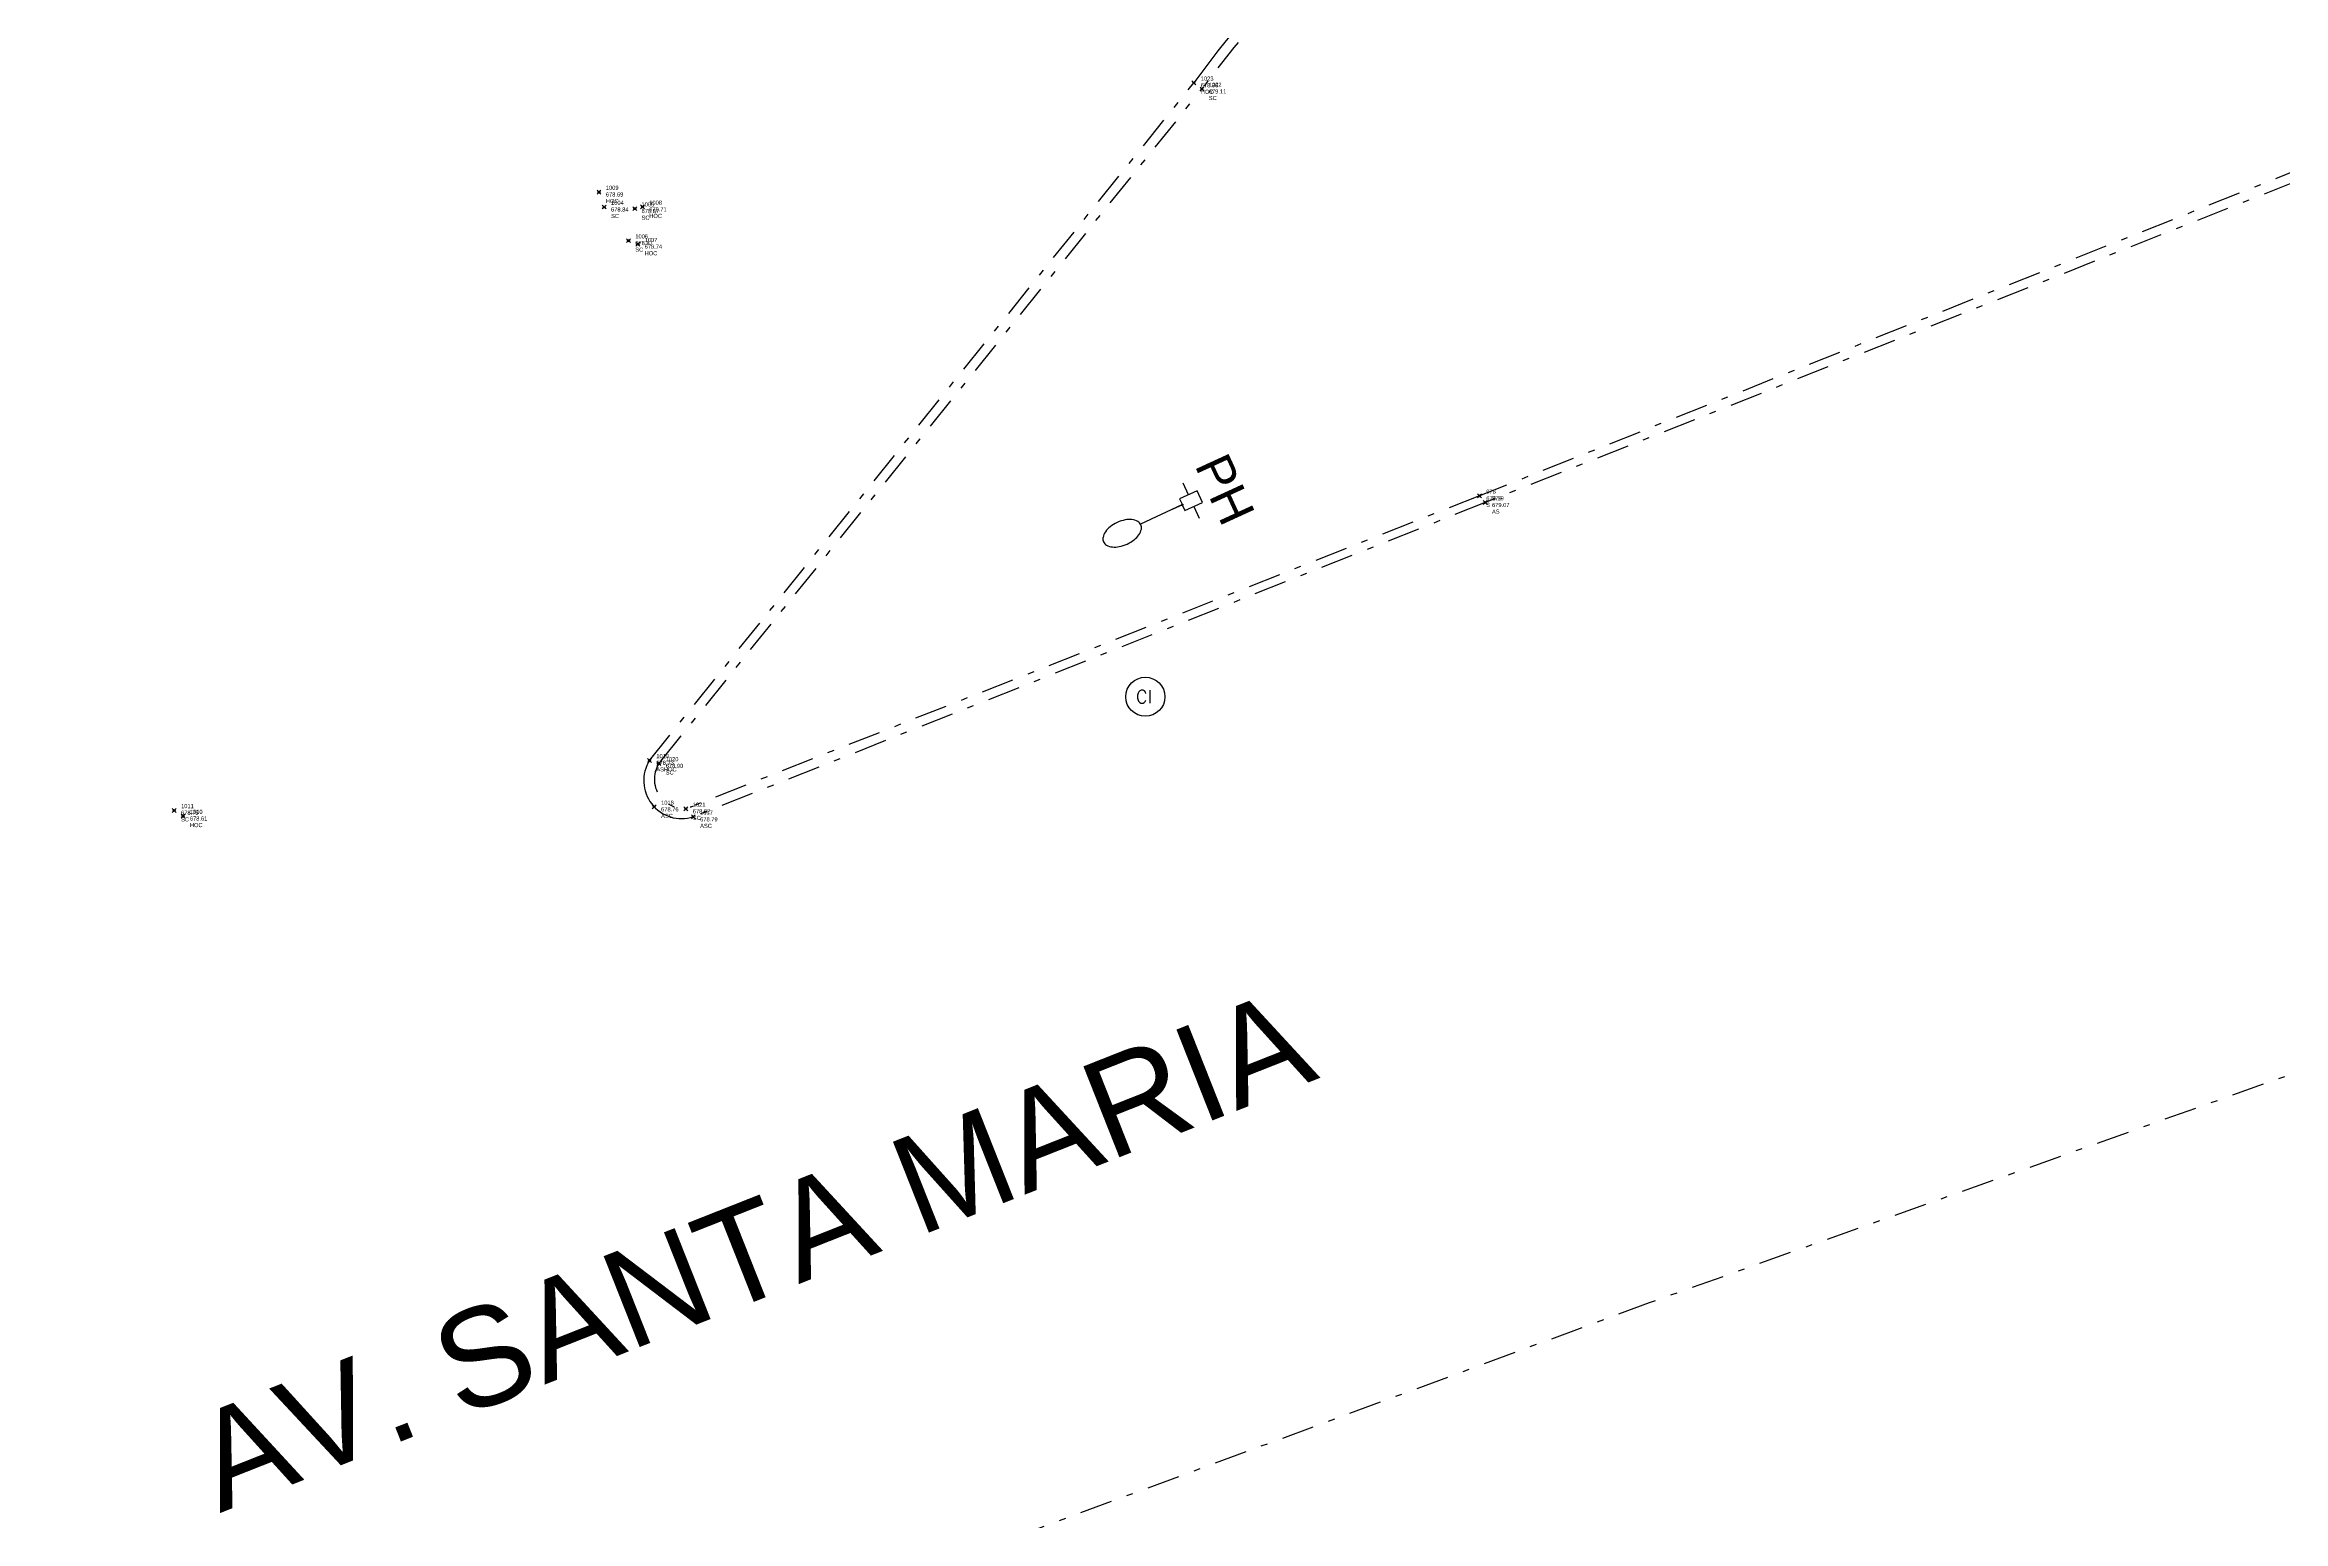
# Model space of a CAD drawing. Extents: x 352140 to 354978, y 6304672 to 6307963.
# Drawn here: x 352648.15 to 352682.49, y 6305451.52 to 6305474.17 of the extents above; entities that cross this region are included whole.
import ezdxf

# ---------------------------------------------------------------- set-up
doc = ezdxf.new("R2010")
doc.units = 0
doc.header["$PDMODE"] = 35
doc.header["$PDSIZE"] = 0.03
doc.linetypes.add('JPG_DASHDOT', pattern=[1, 0.5, -0.25, 0, -0.25])
doc.layers.get('0').update_dxf_attribs({"linetype": 'CONTINUOUS'})
for name, color, linetype in [('1-CALLE_NOMBRE', 6, 'CONTINUOUS'), ('1-PAVIMENTO', 161, 'CONTINUOUS'), ('2-ACHURADO JARDINERA', 252, 'CONTINUOUS'), ('2-ACHURADO VEREDA', 252, 'CONTINUOUS'), ('TOP-URB-SOLERAS', 2, 'JPG_DASHDOT'), ('TOP-URB-SOLERAS -PAV', 2, 'JPG_DASHDOT'), ('V-NODE - 2013', 4, 'CONTINUOUS'), ('V-NODE-TEXT 2013', 2, 'CONTINUOUS'), ('Z-CI', 253, 'CONTINUOUS'), ('Z-PHL', 253, 'CONTINUOUS')]:
    doc.layers.add(name, color=color, linetype=linetype)
doc.styles.add('A', font='arial.ttf', dxfattribs={"height": 2})
doc.styles.add('ROMANS', font='romans.shx', dxfattribs={"width": 0.75})

# ---------------------------------------------------------------- blocks, each defined once
blk = doc.blocks.new('CI')
at = {"layer": 'Z-CI'}
blk.add_circle((0, 0), 1.2, dxfattribs=at)
at = {"layer": 'Z-CI', "style": 'ROMANS'}
blk.add_text('CI', height=0.8, rotation=360, dxfattribs=at).set_placement((-0.58, -0.4))
blk = doc.blocks.new('PHL')
at = {"layer": 'Z-PHL'}
for p, q in [((-0.098, 0.148), (-0.295, 0.148)), ((-0.098, 0.295), (-0.098, 0)), ((0.098, 0.295), (-0.098, 0.295)), ((-0.098, 0), (-0.01, 0)), ((0.01, 0), (0.098, 0)), ((0.098, 0), (0.098, 0.295)), ((0.098, 0.148), (0.295, 0.148)), ((0, -0.005), (0, -0.708)), ((0, -0.01), (0, -0.197))]:
    blk.add_line(p, q, dxfattribs=at)
blk.add_circle((0, 0), 0.00984, dxfattribs=at)
for centre, radius, start, end in [((0.373, -1.021), 0.543, 166.5212, 180), ((0.373, -1.021), 0.543, 180, 193.4788), ((0.195, -0.978), 0.36, 149.944, 166.5212), ((0.083, -0.913), 0.23, 125.5959, 149.944), ((0.013, -0.815), 0.11, 90, 125.5959), ((0.013, -0.815), 0.11, 54.4041, 90), ((-0.057, -0.913), 0.23, 30.056, 54.4041), ((-0.17, -0.978), 0.36, 13.4788, 30.056), ((-0.348, -1.021), 0.543, 360, 13.4788), ((-0.348, -1.021), 0.543, 346.5212, 0), ((0.195, -1.063), 0.36, 193.4788, 210.056), ((0.083, -1.128), 0.23, 210.056, 234.4041), ((0.013, -1.226), 0.11, 234.4041, 270), ((0.013, -1.226), 0.11, 270, 305.5959), ((-0.057, -1.128), 0.23, 305.5959, 329.944), ((-0.17, -1.063), 0.36, 329.944, 346.5212)]:
    blk.add_arc(centre, radius, start, end, dxfattribs=at)
at = {"layer": 'Z-PHL', "style": 'A'}
blk.add_text('PH', height=0.55, dxfattribs=at).set_placement((-0.475, 0.421))
blk = doc.blocks.new('*U484', base_point=(352656.731, 6305471.684))
at = {"layer": 'V-NODE - 2013', "lineweight": -2}
blk.add_point((352656.731, 6305471.684), dxfattribs=at)
at = {"layer": 'V-NODE-TEXT 2013', "linetype": 'ByBlock', "char_height": 0.0635}
for s, insert, attachment_point in [('678.84', (352656.836, 6305471.679), 1), ('1004', (352656.836, 6305471.717), 7), ('SC', (352656.836, 6305471.578), 1)]:
    blk.add_mtext(s, dxfattribs=dict(at, insert=insert, attachment_point=attachment_point))
blk = doc.blocks.new('*U485', base_point=(352657.199, 6305471.659))
at = {"layer": 'V-NODE - 2013', "lineweight": -2}
blk.add_point((352657.199, 6305471.659), dxfattribs=at)
at = {"layer": 'V-NODE-TEXT 2013', "linetype": 'ByBlock', "char_height": 0.0635}
for s, insert, attachment_point in [('1005', (352657.304, 6305471.692), 7), ('SC', (352657.304, 6305471.553), 1), ('678.87', (352657.304, 6305471.654), 1)]:
    blk.add_mtext(s, dxfattribs=dict(at, insert=insert, attachment_point=attachment_point))
blk = doc.blocks.new('*U486', base_point=(352657.103, 6305471.168))
at = {"layer": 'V-NODE - 2013', "lineweight": -2}
blk.add_point((352657.103, 6305471.168), dxfattribs=at)
at = {"layer": 'V-NODE-TEXT 2013', "linetype": 'ByBlock', "char_height": 0.0635}
for s, insert, attachment_point in [('SC', (352657.208, 6305471.062), 1), ('678.87', (352657.208, 6305471.163), 1), ('1006', (352657.208, 6305471.201), 7)]:
    blk.add_mtext(s, dxfattribs=dict(at, insert=insert, attachment_point=attachment_point))
blk = doc.blocks.new('*U487', base_point=(352650.134, 6305462.425))
at = {"layer": 'V-NODE - 2013', "lineweight": -2}
blk.add_point((352650.134, 6305462.425), dxfattribs=at)
at = {"layer": 'V-NODE-TEXT 2013', "linetype": 'ByBlock', "char_height": 0.0635}
for s, insert, attachment_point in [('678.75', (352650.239, 6305462.42), 1), ('1011', (352650.239, 6305462.458), 7), ('SC', (352650.239, 6305462.319), 1)]:
    blk.add_mtext(s, dxfattribs=dict(at, insert=insert, attachment_point=attachment_point))
blk = doc.blocks.new('*U490', base_point=(352657.57, 6305463.145))
at = {"layer": 'V-NODE - 2013', "lineweight": -2}
blk.add_point((352657.57, 6305463.145), dxfattribs=at)
at = {"layer": 'V-NODE-TEXT 2013', "linetype": 'ByBlock', "char_height": 0.0635}
for s, insert, attachment_point in [('678.90', (352657.675, 6305463.14), 1), ('1020', (352657.675, 6305463.178), 7), ('SC', (352657.675, 6305463.039), 1)]:
    blk.add_mtext(s, dxfattribs=dict(at, insert=insert, attachment_point=attachment_point))
blk = doc.blocks.new('*U491', base_point=(352657.985, 6305462.448))
at = {"layer": 'V-NODE - 2013', "lineweight": -2}
blk.add_point((352657.985, 6305462.448), dxfattribs=at)
at = {"layer": 'V-NODE-TEXT 2013', "linetype": 'ByBlock', "char_height": 0.0635}
for s, insert, attachment_point in [('678.92', (352658.09, 6305462.443), 1), ('1021', (352658.09, 6305462.481), 7), ('SC', (352658.09, 6305462.342), 1)]:
    blk.add_mtext(s, dxfattribs=dict(at, insert=insert, attachment_point=attachment_point))
blk = doc.blocks.new('*U492', base_point=(352665.902, 6305473.495))
at = {"layer": 'V-NODE - 2013', "lineweight": -2}
blk.add_point((352665.902, 6305473.495), dxfattribs=at)
at = {"layer": 'V-NODE-TEXT 2013', "linetype": 'ByBlock', "char_height": 0.0635}
for s, insert, attachment_point in [('SC', (352666.007, 6305473.389), 1), ('679.11', (352666.007, 6305473.49), 1), ('1022', (352666.007, 6305473.528), 7)]:
    blk.add_mtext(s, dxfattribs=dict(at, insert=insert, attachment_point=attachment_point))
blk = doc.blocks.new('*U511', base_point=(352670.159, 6305467.251))
at = {"layer": 'V-NODE - 2013', "lineweight": -2}
blk.add_point((352670.159, 6305467.251), dxfattribs=at)
at = {"layer": 'V-NODE-TEXT 2013', "linetype": 'ByBlock', "char_height": 0.0635}
for s, insert, attachment_point in [('978', (352670.264, 6305467.284), 7), ('679.19', (352670.264, 6305467.246), 1), ('S', (352670.264, 6305467.145), 1)]:
    blk.add_mtext(s, dxfattribs=dict(at, insert=insert, attachment_point=attachment_point))
blk = doc.blocks.new('*U523', base_point=(352657.246, 6305471.113))
at = {"layer": 'V-NODE - 2013', "lineweight": -2}
blk.add_point((352657.246, 6305471.113), dxfattribs=at)
at = {"layer": 'V-NODE-TEXT 2013', "linetype": 'ByBlock', "char_height": 0.0635}
for s, insert, attachment_point in [('678.74', (352657.351, 6305471.108), 1), ('1007', (352657.351, 6305471.146), 7), ('HOC', (352657.351, 6305471.007), 1)]:
    blk.add_mtext(s, dxfattribs=dict(at, insert=insert, attachment_point=attachment_point))
blk = doc.blocks.new('*U524', base_point=(352657.317, 6305471.686))
at = {"layer": 'V-NODE - 2013', "lineweight": -2}
blk.add_point((352657.317, 6305471.686), dxfattribs=at)
at = {"layer": 'V-NODE-TEXT 2013', "linetype": 'ByBlock', "char_height": 0.0635}
for s, insert, attachment_point in [('678.71', (352657.422, 6305471.681), 1), ('1008', (352657.422, 6305471.719), 7), ('HOC', (352657.422, 6305471.58), 1)]:
    blk.add_mtext(s, dxfattribs=dict(at, insert=insert, attachment_point=attachment_point))
blk = doc.blocks.new('*U525', base_point=(352656.651, 6305471.914))
at = {"layer": 'V-NODE - 2013', "lineweight": -2}
blk.add_point((352656.651, 6305471.914), dxfattribs=at)
at = {"layer": 'V-NODE-TEXT 2013', "linetype": 'ByBlock', "char_height": 0.0635}
for s, insert, attachment_point in [('678.69', (352656.756, 6305471.909), 1), ('1009', (352656.756, 6305471.947), 7), ('HOC', (352656.756, 6305471.808), 1)]:
    blk.add_mtext(s, dxfattribs=dict(at, insert=insert, attachment_point=attachment_point))
blk = doc.blocks.new('*U526', base_point=(352650.269, 6305462.337))
at = {"layer": 'V-NODE - 2013', "lineweight": -2}
blk.add_point((352650.269, 6305462.337), dxfattribs=at)
at = {"layer": 'V-NODE-TEXT 2013', "linetype": 'ByBlock', "char_height": 0.0635}
for s, insert, attachment_point in [('1010', (352650.374, 6305462.37), 7), ('678.61', (352650.374, 6305462.332), 1), ('HOC', (352650.374, 6305462.231), 1)]:
    blk.add_mtext(s, dxfattribs=dict(at, insert=insert, attachment_point=attachment_point))
blk = doc.blocks.new('*U528', base_point=(352665.779, 6305473.59))
at = {"layer": 'V-NODE - 2013', "lineweight": -2}
blk.add_point((352665.779, 6305473.59), dxfattribs=at)
at = {"layer": 'V-NODE-TEXT 2013', "linetype": 'ByBlock', "char_height": 0.0635}
for s, insert, attachment_point in [('678.96', (352665.884, 6305473.585), 1), ('1023', (352665.884, 6305473.623), 7), ('HOC', (352665.884, 6305473.484), 1)]:
    blk.add_mtext(s, dxfattribs=dict(at, insert=insert, attachment_point=attachment_point))
blk = doc.blocks.new('*U564', base_point=(352657.426, 6305463.192))
at = {"layer": 'V-NODE - 2013', "lineweight": -2}
blk.add_point((352657.426, 6305463.192), dxfattribs=at)
at = {"layer": 'V-NODE-TEXT 2013', "linetype": 'ByBlock', "char_height": 0.0635}
for s, insert, attachment_point in [('ASHOC', (352657.531, 6305463.086), 1), ('678.73', (352657.531, 6305463.187), 1), ('1019', (352657.531, 6305463.225), 7)]:
    blk.add_mtext(s, dxfattribs=dict(at, insert=insert, attachment_point=attachment_point))
blk = doc.blocks.new('*U566', base_point=(352658.098, 6305462.325))
at = {"layer": 'V-NODE - 2013', "lineweight": -2}
blk.add_point((352658.098, 6305462.325), dxfattribs=at)
at = {"layer": 'V-NODE-TEXT 2013', "linetype": 'ByBlock', "char_height": 0.0635}
for s, insert, attachment_point in [('1017', (352658.203, 6305462.358), 7), ('ASC', (352658.203, 6305462.219), 1), ('678.79', (352658.203, 6305462.32), 1)]:
    blk.add_mtext(s, dxfattribs=dict(at, insert=insert, attachment_point=attachment_point))
blk = doc.blocks.new('*U567', base_point=(352657.499, 6305462.478))
at = {"layer": 'V-NODE - 2013', "lineweight": -2}
blk.add_point((352657.499, 6305462.478), dxfattribs=at)
at = {"layer": 'V-NODE-TEXT 2013', "linetype": 'ByBlock', "char_height": 0.0635}
for s, insert, attachment_point in [('678.76', (352657.604, 6305462.473), 1), ('1018', (352657.604, 6305462.511), 7), ('ASC', (352657.604, 6305462.372), 1)]:
    blk.add_mtext(s, dxfattribs=dict(at, insert=insert, attachment_point=attachment_point))
blk = doc.blocks.new('*U572', base_point=(352670.247, 6305467.148))
at = {"layer": 'V-NODE - 2013', "lineweight": -2}
blk.add_point((352670.247, 6305467.148), dxfattribs=at)
at = {"layer": 'V-NODE-TEXT 2013', "linetype": 'ByBlock', "char_height": 0.0635}
for s, insert, attachment_point in [('979', (352670.352, 6305467.181), 7), ('AS', (352670.352, 6305467.042), 1), ('679.07', (352670.352, 6305467.143), 1)]:
    blk.add_mtext(s, dxfattribs=dict(at, insert=insert, attachment_point=attachment_point))

msp = doc.modelspace()

# ---------------------------------------------------------------- hatches: boundary and pattern name
at = {"layer": '2-ACHURADO JARDINERA'}
h = msp.add_hatch(dxfattribs=at)
h.set_pattern_fill('CROSS', color=256, scale=0.25)
h.paths.add_polyline_path([(352807.58, 6305421.813), (352857.313, 6305432.478), (352902.068, 6305442.569), (352944.352, 6305451.754), (352994.7, 6305463.164), (353046.903, 6305475.514), (353092.39, 6305485.729), (353145.758, 6305497.876), (353144.258, 6305503.395), (353100.244, 6305493.41), (353059.279, 6305483.986), (353001.811, 6305470.928), (352950.675, 6305459.264), (352912.85, 6305450.546), (352850.724, 6305436.562), (352806.099, 6305426.903), (352769.806, 6305419.924), (352732.226, 6305412.88), (352692.279, 6305405.033), (352665.568, 6305399.969), (352618.739, 6305391.031, 0.354627), (352616.291, 6305386.209), (352665.262, 6305394.306), (352713.933, 6305403.621), (352757.54, 6305411.682)])
h = msp.add_hatch(dxfattribs=at)
h.set_pattern_fill('CROSS', color=256, scale=0.25)
edge = h.paths.add_edge_path()
edge.add_line((353143.074, 6305480.003), (353148.882, 6305481.723))
edge.add_line((353148.882, 6305481.723), (353146.47, 6305493.302))
edge.add_line((353146.47, 6305493.302), (353093.152, 6305481.277))
edge.add_line((353093.152, 6305481.277), (353048.229, 6305470.72))
edge.add_line((353048.229, 6305470.72), (352995.652, 6305458.757))
edge.add_line((352995.652, 6305458.757), (352945.972, 6305447.39))
edge.add_line((352945.972, 6305447.39), (352902.832, 6305437.649))
edge.add_line((352902.832, 6305437.649), (352858.107, 6305427.58))
edge.add_line((352858.107, 6305427.58), (352808.548, 6305416.922))
edge.add_line((352808.548, 6305416.922), (352758.228, 6305407.22))
edge.add_line((352758.228, 6305407.22), (352715.498, 6305399.08))
edge.add_line((352715.498, 6305399.08), (352666.18, 6305389.17))
edge.add_line((352666.18, 6305389.17), (352630.985, 6305382.073))
edge.add_arc((352633.263, 6305369.826), 12.457, 100.5388, 166.1407)
edge.add_arc((352624.225, 6305372.056), 3.148, 166.1407, 234.2062)
edge.add_arc((352627.06, 6305380.902), 12.321, 247.6974, 283.8785)
edge.add_line((352630.015, 6305368.941), (352668.694, 6305376.743))
edge.add_line((352668.694, 6305376.743), (352717.109, 6305386.55))
edge.add_line((352717.109, 6305386.55), (352759.295, 6305395.212))
edge.add_line((352759.295, 6305395.212), (352809.818, 6305405.374))
edge.add_line((352809.818, 6305405.374), (352905.734, 6305424.801))
edge.add_line((352905.734, 6305424.801), (352948.975, 6305433.696))
edge.add_line((352948.975, 6305433.696), (352998.108, 6305443.775))
edge.add_line((352998.108, 6305443.775), (353052.822, 6305454.779))
edge.add_line((353052.822, 6305454.779), (353064.913, 6305457.319))
edge.add_line((353064.913, 6305457.319), (353066.254, 6305457.586))
edge.add_line((353066.254, 6305457.586), (353114.574, 6305471.872))
edge.add_line((353114.574, 6305471.872), (353143.074, 6305480.003))
at = {"layer": '2-ACHURADO VEREDA'}
h = msp.add_hatch(dxfattribs=at)
h.set_pattern_fill('ANSI32', color=256, scale=0.09)
h.paths.add_polyline_path([(352778.513, 6305530.641), (352778.682, 6305530.165, 0.30076), (352781.877, 6305535.88), (352781.417, 6305539.545), (352780.967, 6305539.483), (352779.696, 6305548.344), (352778.207, 6305548.171), (352779.429, 6305539.404), (352778.4, 6305538.745), (352779.051, 6305534.166), (352777.12, 6305533.349), (352776.949, 6305533.635), (352767.175, 6305529.661), (352757.695, 6305525.376), (352748.002, 6305520.893), (352737.888, 6305516.144), (352730.032, 6305512.591), (352725.232, 6305511.131), (352711.741, 6305505.751), (352701.822, 6305501.812), (352688.808, 6305496.674), (352675.378, 6305491.326), (352662.77, 6305486.309), (352650.76, 6305481.531), (352641.08, 6305477.675), (352632.611, 6305474.335), (352623.668, 6305470.801), (352617.537, 6305468.424), (352605.764, 6305463.41), (352608.355, 6305461.211), (352618.346, 6305465.146), (352624.871, 6305467.668), (352633.825, 6305471.211), (352642.415, 6305474.593), (352652.307, 6305478.512), (352664.168, 6305483.169), (352676.565, 6305488.051), (352690.331, 6305493.466), (352703.095, 6305498.55), (352713.345, 6305502.582), (352726.41, 6305507.725), (352731.324, 6305509.731), (352740.236, 6305513.341), (352747.826, 6305516.788), (352758.93, 6305522.123), (352768.406, 6305526.356)])

# ---------------------------------------------------------------- linework, layer by layer
at = {"layer": '1-PAVIMENTO'}
for centre, radius, start, end in [((352674.642, 6305467.324), 10.854, 110.463, 144.7386), ((352657.921, 6305462.882), 0.584, 147.9449, 287.6126)]:
    msp.add_arc(centre, radius, start, end, dxfattribs=at)
at = {"layer": 'TOP-URB-SOLERAS'}
for p, q in [((352686.925, 6305473.933), (352670.159, 6305467.251)), ((352686.752, 6305473.687), (352670.247, 6305467.148)), ((352670.159, 6305467.251), (352658.102, 6305462.494)), ((352670.247, 6305467.148), (352658.098, 6305462.325)), ((352687.364, 6305460.066), (352672.764, 6305454.867)), ((352672.764, 6305454.867), (352643.093, 6305443.905))]:
    msp.add_line(p, q, dxfattribs=at)
for centre, radius, start, end in [((352674.641, 6305467.28), 10.724, 110.3545, 144.5801), ((352657.94, 6305462.903), 0.44, 141.1651, 291.5307)]:
    msp.add_arc(centre, radius, start, end, dxfattribs=at)
at = {"layer": 'TOP-URB-SOLERAS -PAV'}
for p, q in [((352657.426, 6305463.192), (352665.779, 6305473.59)), ((352657.598, 6305463.179), (352665.902, 6305473.495))]:
    msp.add_line(p, q, dxfattribs=at)

# ---------------------------------------------------------------- block references
for name, p in [('*U528', (352665.779, 6305473.59)), ('*U492', (352665.902, 6305473.495)), ('*U525', (352656.651, 6305471.914)), ('*U484', (352656.731, 6305471.684)), ('*U485', (352657.199, 6305471.659)), ('*U524', (352657.317, 6305471.686)), ('*U486', (352657.103, 6305471.168)), ('*U523', (352657.246, 6305471.113)), ('*U511', (352670.159, 6305467.251)), ('*U572', (352670.247, 6305467.148)), ('*U564', (352657.426, 6305463.192)), ('*U490', (352657.57, 6305463.145)), ('*U487', (352650.134, 6305462.425)), ('*U526', (352650.269, 6305462.337)), ('*U567', (352657.499, 6305462.478)), ('*U491', (352657.985, 6305462.448)), ('*U566', (352658.098, 6305462.325))]:
    msp.add_blockref(name, p)
at = {"layer": 'Z-CI', "xscale": 0.25, "yscale": 0.25, "zscale": 0.25, "rotation": 359.0901018221344}
msp.add_blockref('CI', (352665.033, 6305464.169), dxfattribs=at)
at = {"layer": 'Z-PHL', "rotation": 294.6629282026329}
msp.add_blockref('PHL', (352665.6, 6305467.115), dxfattribs=at)

# ---------------------------------------------------------------- texts
at = {"layer": '1-CALLE_NOMBRE', "style": 'A'}
msp.add_text('AV. SANTA MARIA', height=1.5, rotation=21.5913, dxfattribs=at).set_placement((352650.835, 6305451.64))

doc.saveas('drawing.dxf')
